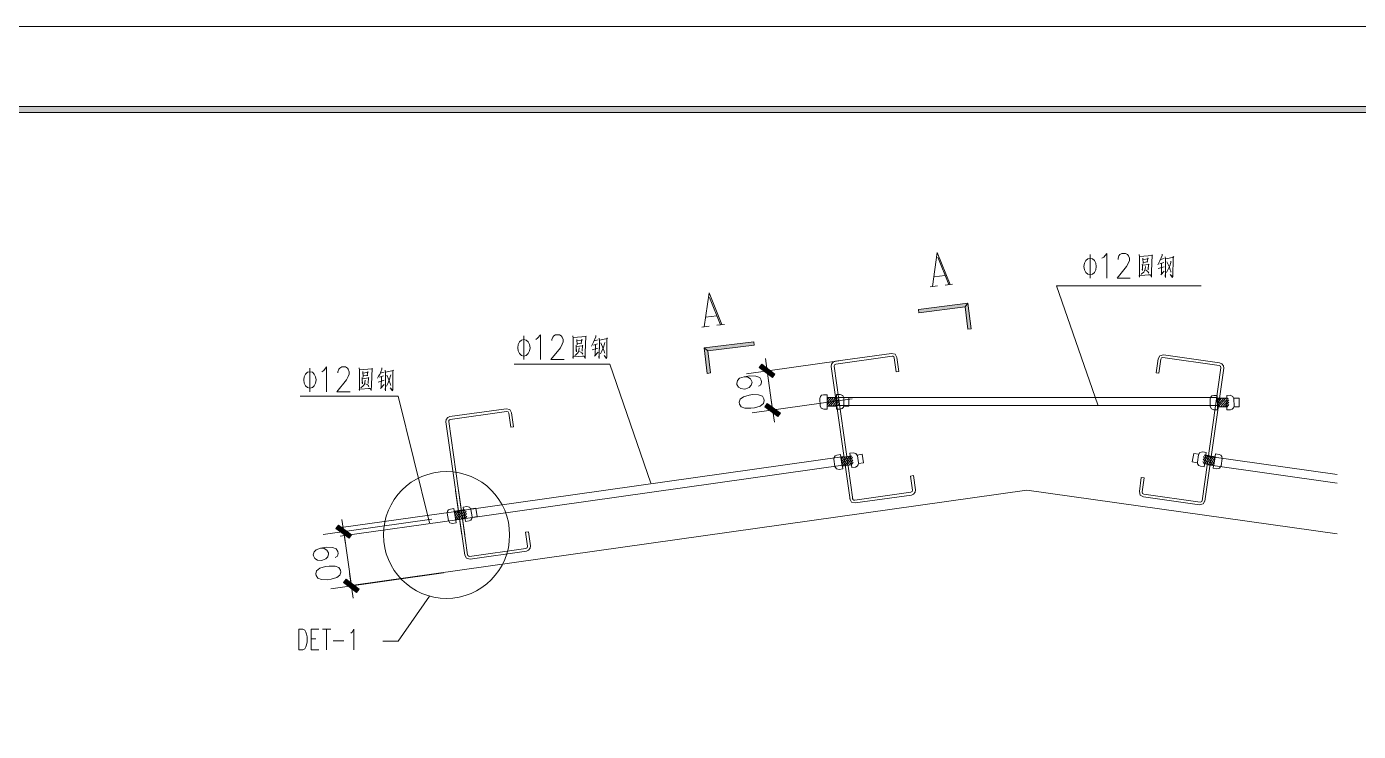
# Model space of a CAD drawing. Header units: millimetres. Extents: x 0 to 586, y 0 to 414.
# Drawn here: x 332.7 to 491.1, y 330.2 to 414.1 of the extents above; entities that cross this region are included whole.
import ezdxf

# ---------------------------------------------------------------- set-up
doc = ezdxf.new("R2010")
doc.units = ezdxf.units.MM

msp = doc.modelspace()

# ---------------------------------------------------------------- hatches: boundary and pattern name
h = msp.add_hatch(color=0)
h.dxf.hatch_style = 2
h.paths.add_polyline_path([(576.117861, 404.569083), (575.429944, 403.877639), (24.994306, 403.877639), (24.302861, 404.569083)])
h = msp.add_hatch(color=0)
h.dxf.hatch_style = 2
h.paths.add_polyline_path([(444.679917, 381.162278), (444.337722, 380.721306), (438.820278, 380.043972), (438.774417, 380.435556)])
h = msp.add_hatch(color=0)
h.dxf.hatch_style = 2
h.paths.add_polyline_path([(445.053861, 378.124861), (444.662278, 378.075472), (444.337722, 380.721306), (444.679917, 381.162278)])
h = msp.add_hatch(color=0)
h.dxf.hatch_style = 2
h.paths.add_polyline_path([(413.730722, 375.510778), (413.293278, 375.8565), (419.198778, 376.579694), (419.248167, 376.188111)])
h = msp.add_hatch(color=0)
h.dxf.hatch_style = 2
h.paths.add_polyline_path([(414.055278, 372.868472), (413.663694, 372.819083), (413.293278, 375.8565), (413.730722, 375.510778)])
h = msp.add_hatch(color=0)
h.dxf.hatch_style = 2
h.paths.add_polyline_path([(421.707028, 372.727361), (421.410694, 372.33225), (419.851417, 373.507), (420.14775, 373.902111)])
h = msp.add_hatch(color=0)
h.dxf.hatch_style = 2
h.paths.add_polyline_path([(420.507583, 368.853861), (420.803917, 369.248972), (422.363194, 368.074222), (422.066861, 367.679111)])
h = msp.add_hatch(color=0)
h.dxf.hatch_style = 2
h.paths.add_polyline_path([(369.467694, 354.375861), (369.764028, 354.767444), (371.323306, 353.592694), (371.026972, 353.201111)])
h = msp.add_hatch(color=0)
h.dxf.hatch_style = 2
h.paths.add_polyline_path([(372.229944, 347.143917), (371.933611, 346.752333), (370.374333, 347.927083), (370.670667, 348.318667)])

# ---------------------------------------------------------------- linework, layer by layer
at = {"color": 0, "lineweight": 0}
for points in [[(0, 0), (585.632278, 0), (585.632278, 414.0835), (0, 414.0835)], [(576.117861, 404.569083), (575.429944, 403.877639), (24.994306, 403.877639), (24.302861, 404.569083)], [(444.679917, 381.162278), (444.337722, 380.721306), (438.820278, 380.043972), (438.774417, 380.435556)], [(445.053861, 378.124861), (444.662278, 378.075472), (444.337722, 380.721306), (444.679917, 381.162278)], [(413.730722, 375.510778), (413.293278, 375.8565), (419.198778, 376.579694), (419.248167, 376.188111)], [(414.055278, 372.868472), (413.663694, 372.819083), (413.293278, 375.8565), (413.730722, 375.510778)], [(421.707028, 372.727361), (421.410694, 372.33225), (419.851417, 373.507), (420.14775, 373.902111)], [(420.398222, 369.799306), (420.21125, 370.113278), (419.763222, 370.275556), (419.050611, 370.289667), (418.630806, 370.233222), (417.949944, 370.021556), (417.561889, 369.739333), (417.470167, 369.386556), (417.501917, 369.164306), (417.688889, 368.846806), (418.136917, 368.684528), (418.849528, 368.670417), (419.269333, 368.730389), (419.950194, 368.938528), (420.33825, 369.22075), (420.429972, 369.573528)], [(420.507583, 368.853861), (420.803917, 369.248972), (422.363194, 368.074222), (422.066861, 367.679111)], [(429.03775, 369.943944), (429.051861, 368.910306), (427.940611, 368.906778), (427.922972, 369.940417)], [(475.473889, 369.859278), (475.484472, 368.825639), (474.373222, 368.822111), (474.355583, 369.85575)], [(430.657, 362.973056), (430.81575, 361.95), (429.715083, 361.79125), (429.552806, 362.810778)], [(472.986806, 363.068306), (472.828056, 362.048778), (473.928722, 361.8865), (474.091, 362.906028)], [(384.668889, 356.566611), (384.824111, 355.543556), (383.723444, 355.381278), (383.564694, 356.404333)], [(369.467694, 354.375861), (369.764028, 354.767444), (371.323306, 353.592694), (371.026972, 353.201111)], [(370.010972, 349.398167), (369.824, 349.712139), (369.375972, 349.877944), (368.663361, 349.892056), (368.243556, 349.832083), (367.562694, 349.623944), (367.174639, 349.341722), (367.082917, 348.985417), (367.114667, 348.763167), (367.301639, 348.449194), (367.749667, 348.283389), (368.462278, 348.269278), (368.882083, 348.32925), (369.562944, 348.537389), (369.951, 348.819611), (370.042722, 349.175917)], [(372.229944, 347.143917), (371.933611, 346.752333), (370.374333, 347.927083), (370.670667, 348.318667)], [(365.054444, 339.929611), (365.054444, 342.392), (365.548333, 342.392), (365.756472, 342.275583), (365.897583, 342.039222), (365.968139, 341.806389), (366.038694, 341.453611), (366.038694, 340.868), (365.968139, 340.515222), (365.897583, 340.282389), (365.756472, 340.046028), (365.548333, 339.929611)]]:
    msp.add_lwpolyline(points, close=True, dxfattribs=at)
for points in [[(441.028667, 387.19125), (440.46775, 383.148417)], [(441.028667, 387.19125), (442.556194, 383.405944)], [(459.214361, 386.947833), (459.214361, 384.132667)], [(460.621944, 386.528028), (460.847722, 386.669139), (461.186389, 387.088944), (461.186389, 384.132667)], [(462.537528, 386.386917), (462.537528, 386.528028), (462.650417, 386.81025), (462.763306, 386.947833), (462.989083, 387.088944), (463.440639, 387.088944), (463.666417, 386.947833), (463.779306, 386.81025), (463.888667, 386.528028), (463.888667, 386.245806), (463.779306, 385.963583), (463.553528, 385.54025), (462.424639, 384.132667), (464.001556, 384.132667)], [(465.052833, 386.972528), (465.088111, 386.693833), (465.088111, 384.273778), (465.052833, 384.457222), (466.393389, 384.527778), (466.301667, 384.552472), (466.171139, 384.527778)], [(465.088111, 386.739694), (466.636806, 386.856111), (466.598, 386.926667), (466.523917, 384.947583), (466.523917, 384.71475), (466.506278, 384.481917), (466.506278, 384.273778), (466.393389, 384.527778)], [(467.77275, 386.997222), (467.77275, 386.834944), (467.511694, 386.207), (467.381167, 385.974167), (467.268278, 385.737806)], [(468.164333, 386.693833), (468.199611, 386.439833), (468.181972, 384.249083), (468.143167, 384.436056), (468.181972, 384.690056)], [(468.220778, 386.461), (469.16975, 386.647972), (469.113306, 386.718528), (469.095667, 386.506861), (469.0745, 384.436056), (469.056861, 384.319639), (469.039222, 384.249083), (468.760528, 384.598333), (469.056861, 384.294944)], [(441.099222, 386.630333), (442.4045, 383.388306)], [(465.797194, 385.529667), (465.758389, 385.226278), (465.705472, 385.039306), (465.592583, 384.877028), (465.462056, 384.760611), (465.349167, 384.668889), (465.275083, 384.598333)], [(465.42325, 385.833056), (465.444417, 385.646083), (465.462056, 385.064), (465.42325, 385.180417), (465.444417, 385.321528)], [(465.444417, 385.691944), (466.224056, 385.787194), (466.171139, 385.833056), (466.132333, 385.134556), (466.132333, 385.226278), (466.149972, 385.388556)], [(465.497333, 386.531556), (465.536139, 385.878917), (465.536139, 386.020028), (466.093528, 386.090583), (466.019444, 386.090583), (466.093528, 386.55625), (466.132333, 386.461), (465.536139, 386.369278)], [(468.033806, 385.504972), (467.324722, 385.296833)], [(467.977361, 386.020028), (467.494056, 385.854222)], [(467.585778, 386.369278), (468.033806, 386.485694)], [(467.716306, 385.903611), (467.698667, 384.623028), (467.624583, 384.527778), (468.033806, 384.993444)], [(468.834611, 386.157611), (468.816972, 386.020028), (468.686444, 385.621389), (468.478306, 385.134556), (468.3125, 384.806472)], [(468.347778, 386.11175), (468.647639, 385.459111), (468.647639, 385.437944), (468.760528, 385.134556), (468.816972, 384.972278), (468.834611, 384.877028)], [(440.6265, 384.305528), (441.970583, 384.467806)], [(465.836, 385.088694), (466.093528, 384.947583), (466.132333, 384.877028), (466.206417, 384.760611)], [(413.864778, 382.404056), (413.303861, 378.361222)], [(413.864778, 382.404056), (415.388778, 378.61875)], [(440.167889, 383.113139), (441.063944, 383.2225)], [(441.956472, 383.331861), (442.852528, 383.441222)], [(472.44, 383.247194), (455.227972, 383.247194)], [(460.145694, 369.065528), (455.227972, 383.247194)], [(413.935333, 381.846667), (415.240611, 378.601111)], [(413.462611, 379.518333), (414.806694, 379.680611)], [(391.840861, 377.281722), (391.840861, 374.463028)], [(393.248444, 376.858389), (393.474222, 376.9995), (393.812889, 377.422833), (393.812889, 374.463028)], [(395.164028, 376.717278), (395.164028, 376.858389), (395.276917, 377.140611), (395.389806, 377.281722), (395.615583, 377.422833), (396.063611, 377.422833), (396.289389, 377.281722), (396.402278, 377.140611), (396.515167, 376.858389), (396.515167, 376.576167), (396.402278, 376.293944), (396.1765, 375.874139), (395.051139, 374.463028), (396.628056, 374.463028)], [(397.675806, 377.306417), (397.714611, 377.024194), (397.714611, 374.604139), (397.675806, 374.791111), (399.019889, 374.861667), (398.924639, 374.882833), (398.794111, 374.861667)], [(397.714611, 377.073583), (399.259778, 377.19), (399.2245, 377.260556), (399.146889, 375.277944), (399.146889, 375.045111), (399.12925, 374.812278), (399.12925, 374.604139), (399.019889, 374.861667)], [(400.395722, 377.327583), (400.395722, 377.165306), (400.134667, 376.537361), (400.004139, 376.304528), (399.894778, 376.071694)], [(413.004, 378.325944), (413.900056, 378.435306)], [(414.792583, 378.544667), (415.688639, 378.654028)], [(398.423694, 375.860028), (398.384889, 375.560167), (398.328444, 375.373194), (398.215556, 375.210917), (398.085028, 375.0945), (397.975667, 374.99925), (397.901583, 374.928694)], [(398.04975, 376.163417), (398.067389, 375.976444), (398.085028, 375.394361), (398.04975, 375.510778), (398.067389, 375.651889)], [(398.067389, 376.025833), (398.850556, 376.117556), (398.794111, 376.163417), (398.758833, 375.464917), (398.758833, 375.560167), (398.776472, 375.722444)], [(398.123833, 376.861917), (398.162639, 376.209278), (398.162639, 376.350389), (398.720028, 376.420944), (398.645944, 376.420944), (398.720028, 376.886611), (398.758833, 376.791361), (398.162639, 376.699639)], [(400.656778, 375.838861), (399.951222, 375.627194)], [(400.600333, 376.350389), (400.117028, 376.188111)], [(400.212278, 376.699639), (400.656778, 376.816056)], [(400.342806, 376.233972), (400.321639, 374.953389), (400.247556, 374.861667), (400.656778, 375.327333)], [(400.787306, 377.024194), (400.826111, 376.770194), (400.808472, 374.579444), (400.769667, 374.766417), (400.808472, 375.023944)], [(400.84375, 376.791361), (401.792722, 376.978333), (401.739806, 377.048889), (401.718639, 376.84075), (401.701, 374.766417), (401.683361, 374.65), (401.662194, 374.579444), (401.3835, 374.928694), (401.683361, 374.628833)], [(401.457583, 376.4915), (401.439944, 376.350389), (401.309417, 375.955278), (401.104806, 375.464917), (400.939, 375.140361)], [(400.974278, 376.442111), (401.274139, 375.793), (401.274139, 375.768306), (401.3835, 375.464917), (401.439944, 375.302639), (401.457583, 375.210917)], [(398.458972, 375.419056), (398.720028, 375.277944), (398.758833, 375.210917), (398.832917, 375.0945)], [(429.319972, 374.318389), (418.338, 372.773222)], [(420.987361, 371.651389), (420.574611, 374.582972)], [(428.900167, 374.254889), (428.632056, 374.142), (428.455667, 373.909167), (428.420389, 373.619889)], [(428.900167, 374.254889), (435.595889, 375.200333)], [(435.64175, 374.865194), (428.946028, 373.91975)], [(436.230889, 374.720556), (436.012167, 375.0945), (435.595889, 375.200333)], [(435.89575, 374.674694), (435.853417, 374.784056), (435.758167, 374.851083), (435.64175, 374.865194)], [(436.132111, 373.002528), (435.89575, 374.674694)], [(436.230889, 374.720556), (436.46725, 373.048389)], [(467.300028, 374.551222), (467.063667, 372.875528)], [(467.935028, 375.031), (467.51875, 374.921639), (467.300028, 374.551222)], [(467.395278, 372.829667), (467.631639, 374.505361)], [(467.889167, 374.695861), (467.719833, 374.653528), (467.631639, 374.505361)], [(467.889167, 374.695861), (474.584889, 373.750417)], [(474.63075, 374.085556), (467.935028, 375.031)], [(475.110528, 373.447028), (475.07525, 373.736306), (474.898861, 373.972667), (474.63075, 374.085556)], [(366.380889, 373.447028), (366.380889, 370.628333)], [(367.788472, 373.023694), (368.01425, 373.164806), (368.352917, 373.588139), (368.352917, 370.628333)], [(369.704056, 372.882583), (369.704056, 373.023694), (369.816944, 373.305917), (369.929833, 373.447028), (370.155611, 373.588139), (370.603639, 373.588139), (370.829417, 373.447028), (370.942306, 373.305917), (371.055194, 373.023694), (371.055194, 372.741472), (370.942306, 372.45925), (370.716528, 372.039444), (369.591167, 370.628333), (371.168083, 370.628333)], [(372.215833, 373.471722), (372.254639, 373.193028), (372.254639, 370.769444), (372.215833, 370.956417), (373.559917, 371.026972), (373.464667, 371.048139), (373.334139, 371.026972)], [(372.254639, 373.238889), (373.799806, 373.355306), (373.764528, 373.425861), (373.686917, 371.44325), (373.686917, 371.210417), (373.669278, 370.977583), (373.669278, 370.769444), (373.559917, 371.026972)], [(372.663861, 373.027222), (372.702667, 372.378111), (372.702667, 372.515694), (373.260056, 372.58625), (373.185972, 372.58625), (373.260056, 373.051917), (373.298861, 372.960194), (372.702667, 372.864944)], [(374.93575, 373.492889), (374.93575, 373.330611), (374.674694, 372.702667), (374.544167, 372.469833), (374.434806, 372.237)], [(375.140361, 372.515694), (374.657056, 372.353417)], [(374.752306, 372.864944), (375.196806, 372.981361)], [(375.327333, 373.193028), (375.366139, 372.9355), (375.3485, 370.74475), (375.309694, 370.931722), (375.3485, 371.18925)], [(375.383778, 372.960194), (376.33275, 373.143639), (376.279833, 373.214194), (376.258667, 373.006056), (376.241028, 370.931722), (376.223389, 370.815306), (376.202222, 370.74475), (375.923528, 371.094), (376.223389, 370.794139)], [(375.997611, 372.656806), (375.979972, 372.515694), (375.849444, 372.120583), (375.644833, 371.630222), (375.4755, 371.305667)], [(375.514306, 372.610944), (375.814167, 371.958306), (375.814167, 371.933611), (375.923528, 371.630222), (375.979972, 371.467944), (375.997611, 371.376222)], [(402.043194, 373.930333), (390.669639, 373.930333)], [(406.960917, 359.745139), (402.043194, 373.930333)], [(419.759694, 371.302139), (420.024278, 371.450306), (420.116, 371.806611), (420.08425, 372.028861), (419.897278, 372.342833), (419.44925, 372.508639), (418.736639, 372.52275), (418.038139, 372.423972), (417.494861, 372.233472), (417.247917, 371.972417), (417.156194, 371.616111), (417.173833, 371.50675), (417.357278, 371.192778), (417.667722, 371.005806), (418.101639, 370.952889), (418.24275, 370.974056), (418.644917, 371.143389), (418.891861, 371.407972), (418.987111, 371.76075), (418.969472, 371.873639), (418.7825, 372.187611), (418.472056, 372.371056), (418.038139, 372.423972)], [(420.78275, 373.108361), (421.431861, 368.472861)], [(430.657, 357.773111), (428.420389, 373.619889)], [(428.946028, 373.91975), (428.797861, 373.835083), (428.755528, 373.66575)], [(428.755528, 373.66575), (430.992139, 357.818972)], [(436.46725, 373.048389), (436.132111, 373.002528)], [(467.063667, 372.875528), (467.395278, 372.829667)], [(474.775389, 373.496417), (472.538778, 357.649639)], [(472.873917, 357.60025), (475.110528, 373.447028)], [(474.775389, 373.496417), (474.733056, 373.662222), (474.584889, 373.750417)], [(372.963722, 372.028861), (372.924917, 371.725472), (372.868472, 371.5385), (372.755583, 371.376222), (372.625056, 371.259806), (372.515694, 371.164556), (372.441611, 371.094)], [(372.589778, 372.328722), (372.607417, 372.145278), (372.625056, 371.559667), (372.589778, 371.676083), (372.607417, 371.817194)], [(372.607417, 372.191139), (373.390583, 372.282861), (373.334139, 372.328722), (373.298861, 371.630222), (373.298861, 371.725472), (373.3165, 371.88775)], [(372.999, 371.584361), (373.260056, 371.44325), (373.298861, 371.376222), (373.372944, 371.259806)], [(375.196806, 372.004167), (374.49125, 371.7925)], [(374.879306, 372.399278), (374.861667, 371.118694), (374.787583, 371.026972), (375.196806, 371.492639)], [(376.854861, 370.095639), (365.209667, 370.095639)], [(380.608417, 355.039083), (376.854861, 370.095639)], [(430.896889, 369.79225), (418.994167, 368.120083)], [(421.22725, 369.926306), (421.64, 366.99825)], [(427.485528, 370.275556), (427.270333, 370.215583), (427.115111, 370.053306), (427.062194, 369.838111)], [(427.062194, 369.838111), (427.076306, 368.977333)], [(427.915917, 370.282611), (427.485528, 370.275556)], [(427.944139, 368.561056), (427.915917, 370.282611)], [(427.9265, 369.672306), (428.162861, 369.943944)], [(427.930028, 369.383028), (428.427444, 369.947472)], [(427.937083, 369.09375), (428.6885, 369.951)], [(428.032333, 368.906778), (428.949556, 369.958056)], [(428.293389, 368.910306), (429.210611, 369.961583)], [(428.554444, 368.917361), (429.295278, 369.764028)], [(428.8155, 368.920889), (429.298806, 369.47475)], [(429.464611, 370.293194), (429.034222, 370.289667)], [(429.034222, 370.289667), (429.055389, 368.568111)], [(429.277639, 369.968639), (474.277972, 369.968639)], [(429.902056, 369.869861), (429.771528, 370.17325), (429.464611, 370.293194)], [(429.891472, 369.958056), (430.501778, 369.968639)], [(429.912639, 369.009083), (429.902056, 369.869861)], [(430.519417, 368.935), (430.501778, 369.968639)], [(473.921667, 370.190889), (473.706472, 370.130917), (473.55125, 369.968639), (473.498333, 369.753444)], [(473.498333, 369.753444), (473.512444, 368.892667)], [(474.352056, 370.197944), (473.921667, 370.190889)], [(474.380278, 368.476389), (474.352056, 370.197944)], [(474.362639, 369.587639), (474.599, 369.859278)], [(474.366167, 369.298361), (474.860056, 369.862806)], [(474.373222, 369.009083), (475.121111, 369.869861)], [(474.464944, 368.822111), (475.382167, 369.873389)], [(474.726, 368.829167), (475.643222, 369.876917)], [(474.990583, 368.832694), (475.731417, 369.679361)], [(475.251639, 368.836222), (475.734944, 369.390083)], [(475.90075, 370.212056), (475.470361, 370.205)], [(475.470361, 370.205), (475.491528, 368.483444)], [(476.334667, 369.785194), (476.204139, 370.088583), (475.90075, 370.212056)], [(476.324083, 369.876917), (476.934389, 369.8875)], [(476.34525, 368.924417), (476.334667, 369.785194)], [(476.952028, 368.853861), (476.934389, 369.8875)], [(383.035528, 367.675583), (382.767417, 367.559167), (382.591028, 367.326333), (382.55575, 367.037056)], [(383.035528, 367.675583), (389.73125, 368.621028)], [(389.777111, 368.285889), (383.081389, 367.340444)], [(390.36625, 368.14125), (390.147528, 368.511667), (389.73125, 368.621028)], [(390.031111, 368.091861), (389.946444, 368.240028), (389.777111, 368.285889)], [(390.267472, 366.419694), (390.031111, 368.091861)], [(390.36625, 368.14125), (390.602611, 366.465556)], [(427.076306, 368.977333), (427.206833, 368.673944), (427.51375, 368.554)], [(427.51375, 368.554), (427.944139, 368.561056)], [(429.055389, 368.568111), (429.485778, 368.571639)], [(429.076556, 368.924417), (429.302333, 369.185472)], [(429.277639, 368.984389), (474.277972, 368.984389)], [(429.485778, 368.571639), (429.700972, 368.631611), (429.856194, 368.793889), (429.912639, 369.009083)], [(430.519417, 368.935), (429.905583, 368.924417)], [(473.512444, 368.892667), (473.642972, 368.589278), (473.949889, 368.469333)], [(473.949889, 368.469333), (474.380278, 368.476389)], [(475.491528, 368.483444), (475.921917, 368.486972)], [(475.512694, 368.83975), (475.738472, 369.100806)], [(475.921917, 368.486972), (476.137111, 368.546944), (476.292333, 368.709222), (476.34525, 368.924417)], [(476.952028, 368.853861), (476.338194, 368.843278)], [(384.792361, 351.190278), (382.55575, 367.037056)], [(383.081389, 367.340444), (382.975556, 367.294583), (382.905, 367.199333), (382.890889, 367.082917)], [(382.890889, 367.082917), (385.1275, 351.236139)], [(390.602611, 366.465556), (390.267472, 366.419694)], [(429.930278, 362.927194), (383.896306, 356.429028)], [(429.073028, 363.085944), (428.871944, 362.994222), (428.741417, 362.814306), (428.716722, 362.592056)], [(429.499889, 363.152972), (429.073028, 363.085944)], [(429.771528, 361.449056), (429.499889, 363.152972)], [(429.686861, 361.974694), (430.311278, 362.930722)], [(429.806806, 361.805361), (430.568806, 362.973056)], [(430.064333, 361.847694), (430.826333, 363.011861)], [(431.030944, 363.37875), (430.607611, 363.31525)], [(430.607611, 363.31525), (430.868667, 361.611333)], [(431.521306, 363.018917), (431.351972, 363.301139), (431.030944, 363.37875)], [(431.500139, 363.107111), (432.103389, 363.202361)], [(431.655361, 362.168722), (431.521306, 363.018917)], [(432.265667, 362.182833), (432.103389, 363.202361)], [(471.378139, 362.278083), (471.540417, 363.297611)], [(472.143667, 363.202361), (471.540417, 363.297611)], [(471.991972, 362.263972), (472.1225, 363.114167)], [(472.612861, 363.474), (472.291833, 363.396389), (472.1225, 363.114167)], [(472.612861, 363.474), (473.039722, 363.4105)], [(473.321944, 361.98175), (472.704583, 362.927194)], [(473.039722, 363.4105), (472.775139, 361.706583)], [(473.579472, 361.942944), (472.817472, 363.110639)], [(473.837, 361.900611), (473.075, 363.068306)], [(473.956944, 362.073472), (473.336056, 363.0295)], [(473.410139, 362.927194), (488.607806, 360.782306)], [(474.002806, 362.359222), (473.593583, 362.987167)], [(474.048667, 362.641444), (473.851111, 362.944833)], [(473.872278, 361.547833), (474.143917, 363.248222)], [(474.143917, 363.248222), (474.570778, 363.181194)], [(474.927083, 362.687306), (474.902389, 362.909556), (474.771861, 363.089472), (474.570778, 363.181194)], [(430.071389, 361.932361), (384.037417, 355.430667)], [(428.716722, 362.592056), (428.850778, 361.741861)], [(428.850778, 361.741861), (429.023639, 361.459639), (429.344667, 361.382028)], [(429.344667, 361.382028), (429.771528, 361.449056)], [(429.595139, 362.546194), (429.792694, 362.849583)], [(429.641, 362.260444), (430.050222, 362.891917)], [(430.321861, 361.8865), (430.939222, 362.831944)], [(430.579389, 361.928833), (430.981556, 362.542667)], [(430.840444, 361.967639), (431.027417, 362.256917)], [(430.868667, 361.611333), (431.295528, 361.674833)], [(431.295528, 361.674833), (431.496611, 361.766556), (431.630667, 361.946472), (431.655361, 362.168722)], [(432.265667, 362.182833), (431.658889, 362.084056)], [(471.378139, 362.278083), (471.984917, 362.182833)], [(471.991972, 362.263972), (472.013139, 362.041722), (472.147194, 361.861806), (472.351806, 361.773611)], [(472.775139, 361.706583), (472.351806, 361.773611)], [(472.806889, 362.066417), (472.616389, 362.352167)], [(473.064417, 362.024083), (472.66225, 362.641444)], [(473.269028, 361.932361), (488.607806, 359.766306)], [(474.299139, 361.480806), (473.872278, 361.547833)], [(474.299139, 361.480806), (474.620167, 361.554889), (474.793028, 361.837111)], [(474.927083, 362.687306), (474.793028, 361.837111)], [(438.192333, 360.651778), (437.857194, 360.605917)], [(437.857194, 360.605917), (438.093556, 358.930222)], [(438.428694, 358.976083), (438.192333, 360.651778)], [(465.074, 358.753833), (465.310361, 360.429528)], [(465.310361, 360.429528), (465.6455, 360.380139)], [(465.6455, 360.380139), (465.409139, 358.707972)], [(371.577306, 347.634278), (451.668444, 358.940806)], [(383.709333, 358.863194), (384.46075, 353.550361)], [(384.044472, 358.912583), (384.795889, 353.59975)], [(437.899528, 358.676222), (431.203806, 357.730778)], [(431.253194, 357.395639), (437.948917, 358.341083)], [(437.899528, 358.676222), (438.051222, 358.764417), (438.093556, 358.930222)], [(437.948917, 358.341083), (438.217028, 358.453972), (438.393417, 358.686806), (438.428694, 358.976083)], [(488.607806, 353.72675), (451.668444, 358.940806)], [(465.074, 358.753833), (465.183361, 358.337556), (465.553778, 358.118833)], [(465.409139, 358.707972), (465.451472, 358.538639), (465.599639, 358.450444)], [(465.599639, 358.450444), (472.295361, 357.505)], [(383.084917, 356.675972), (382.880306, 356.58425), (382.749778, 356.404333), (382.725083, 356.182083)], [(383.50825, 356.743), (383.084917, 356.675972)], [(383.779889, 355.042611), (383.50825, 356.743)], [(384.072694, 355.437722), (384.834694, 356.605417)], [(385.039306, 356.972306), (384.615972, 356.905278)], [(384.615972, 356.905278), (384.877028, 355.201361)], [(385.533194, 356.612472), (385.360333, 356.891167), (385.039306, 356.972306)], [(385.5085, 356.697139), (386.11175, 356.795917)], [(385.663722, 355.75875), (385.533194, 356.612472)], [(386.274028, 355.772861), (386.11175, 356.795917)], [(430.614667, 357.875417), (430.833389, 357.505), (431.253194, 357.395639)], [(430.949806, 357.921278), (430.995667, 357.815444), (431.090917, 357.744889), (431.203806, 357.730778)], [(472.2495, 357.173389), (465.553778, 358.118833)], [(472.2495, 357.173389), (472.665778, 357.279222), (472.8845, 357.649639)], [(472.295361, 357.505), (472.411778, 357.522639), (472.507028, 357.589667), (472.552889, 357.699028)], [(380.862417, 355.455361), (367.954278, 353.642083)], [(384.009194, 356.443139), (369.831056, 354.442889)], [(384.150306, 355.448306), (369.972167, 353.448056)], [(370.187361, 355.448306), (370.600111, 352.52025)], [(382.725083, 356.182083), (382.862667, 355.331889)], [(382.862667, 355.331889), (383.032, 355.053194), (383.353028, 354.975583)], [(383.353028, 354.975583), (383.779889, 355.042611)], [(383.6035, 356.13975), (383.801056, 356.443139)], [(383.649361, 355.854), (384.062111, 356.481944)], [(383.695222, 355.56825), (384.319639, 356.524278)], [(383.815167, 355.395389), (384.577167, 356.563083)], [(384.330222, 355.480056), (384.947583, 356.421972)], [(384.591278, 355.518861), (384.989917, 356.136222)], [(384.848806, 355.561194), (385.035778, 355.846944)], [(384.877028, 355.201361), (385.303889, 355.268389)], [(385.303889, 355.268389), (385.5085, 355.360111), (385.639028, 355.5365), (385.663722, 355.75875)], [(386.274028, 355.772861), (385.66725, 355.677611)], [(370.391972, 353.994861), (370.391972, 354.005444)], [(370.3955, 353.984278), (371.302139, 347.5355)], [(392.370028, 353.966639), (392.034889, 353.920778)], [(392.034889, 353.920778), (392.27125, 352.245083)], [(392.606389, 352.294472), (392.370028, 353.966639)], [(369.372444, 350.901), (369.637028, 351.052694), (369.72875, 351.405472), (369.697, 351.63125), (369.510028, 351.945222), (369.062, 352.111028), (368.349389, 352.121611), (367.650889, 352.026361), (367.107611, 351.835861), (366.860667, 351.571278), (366.768944, 351.2185), (366.783056, 351.105611), (366.970028, 350.791639), (367.280472, 350.608194), (367.714389, 350.555278), (367.8555, 350.576444), (368.257667, 350.745778), (368.504611, 351.006833), (368.596333, 351.363139), (368.582222, 351.4725), (368.39525, 351.79), (368.084806, 351.973444), (367.650889, 352.026361)], [(392.077222, 351.991083), (385.3815, 351.045639)], [(392.077222, 351.991083), (392.225389, 352.079278), (392.27125, 352.245083)], [(392.126611, 351.655944), (392.394722, 351.772361), (392.571111, 352.005194), (392.606389, 352.294472)], [(384.792361, 351.190278), (385.011083, 350.819861), (385.430889, 350.7105)], [(385.1275, 351.236139), (385.173361, 351.130306), (385.265083, 351.05975), (385.3815, 351.045639)], [(385.430889, 350.7105), (392.126611, 351.655944)], [(382.266472, 349.077139), (368.860917, 347.193306)], [(371.50675, 346.071472), (371.094, 348.999528)], [(371.302139, 347.524917), (371.305667, 347.514333)], [(380.608417, 346.290194), (376.854861, 340.945611)], [(366.532583, 339.929611), (366.532583, 342.392), (367.446278, 342.392)], [(367.869611, 342.392), (368.853861, 342.392)], [(368.359972, 342.392), (368.359972, 339.929611)], [(371.245694, 341.922806), (371.386806, 342.039222), (371.598472, 342.392), (371.598472, 339.929611)], [(366.532583, 341.21725), (367.0935, 341.21725)], [(369.136083, 340.984417), (370.402556, 340.984417)], [(376.854861, 340.945611), (375.041583, 340.945611)], [(366.532583, 339.929611), (367.446278, 339.929611)]]:
    msp.add_lwpolyline(points, dxfattribs=at)
for centre, major_axis, ratio in [((459.214361, 385.542014), (0, 0.986014), 0.744186), ((391.839097, 375.872375), (0, 0.986014), 0.742397), ((366.379125, 372.037681), (0, 0.986014), 0.742397), ((382.628069, 353.592694), (0, 7.552972), 0.994629)]:
    msp.add_ellipse(centre, major_axis=major_axis, ratio=ratio, start_param=0, end_param=6.283185, dxfattribs=at)

doc.saveas('drawing.dxf')
